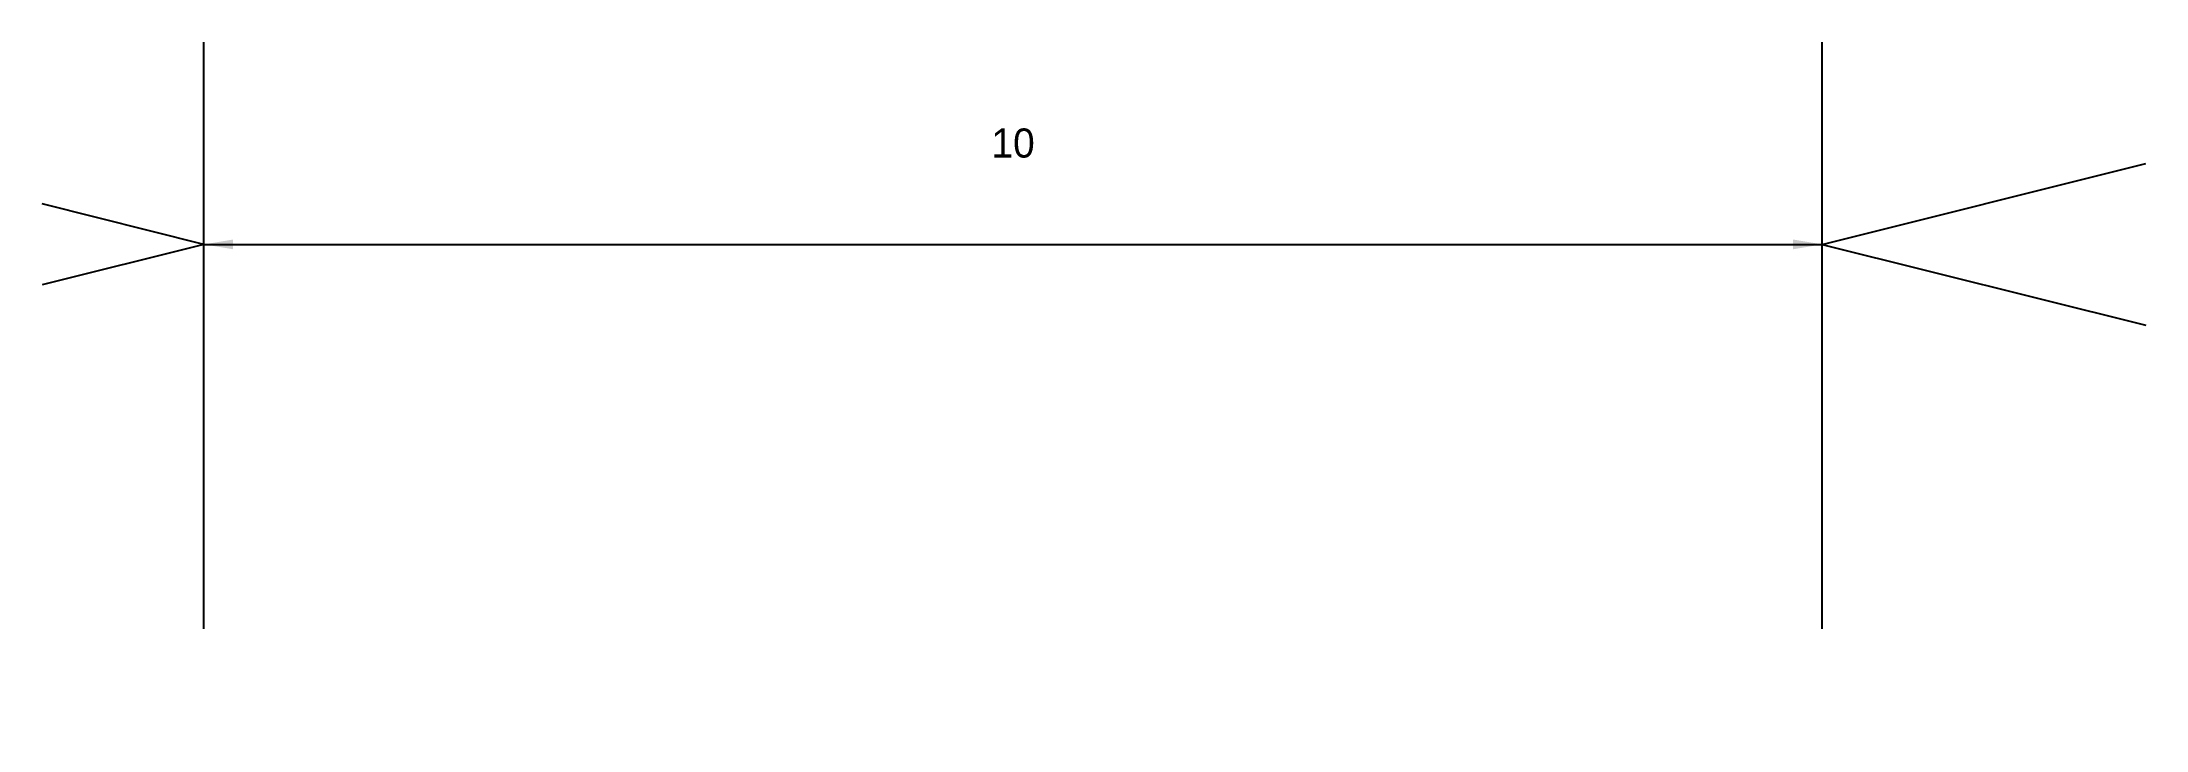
# Model space of a CAD drawing. Extents: x -1 to 12, y 0 to 4.2.
import ezdxf

# ---------------------------------------------------------------- set-up
doc = ezdxf.new("R2010")
doc.units = 0
doc.layers.add('VIPRS_G13', color=7, linetype='Continuous')
doc.dimstyles.get("Standard").update_dxf_attribs({"dimtxt": 0.18, "dimasz": 0.18, "dimexe": 1.25, "dimexo": 0.625, "dimtad": 1, "dimdsep": 46, "dimtxsty": 'Standard', "dimcen": 0.09, "dimadec": 0, "dimazin": 0, "dimtfac": 1, "dimtofl": 0, "dimtmove": 0, "dimatfit": 3, "dimfxl": 1, "dimarcsym": 0})

# ---------------------------------------------------------------- blocks, each defined once
blk = doc.blocks.new('VIPRS_G13_ARROW')
for q in [(-1, 0.25), (-1, -0.25)]:
    blk.add_line((0, 0), q)
blk = doc.blocks.new('*D78')
at = {"color": 0, "lineweight": -2}
for p, q in [((0, 0.625), (0, 4.25)), ((10, 0.625), (10, 4.25)), ((0, 3), (10, 3))]:
    blk.add_line(p, q, dxfattribs=at)
for points in [[(0, 3), (0.18, 3.03), (0.18, 2.97)], [(10, 3), (9.82, 2.97), (9.82, 3.03)]]:
    blk.add_solid(points)
at = {"layer": 'defpoints'}
for p in [(0, 3), (10, 3), (0, 0), (10, 0)]:
    blk.add_point(p, dxfattribs=at)
at = {"xscale": 2, "yscale": 2, "zscale": 2, "rotation": 180}
blk.add_blockref('VIPRS_G13_ARROW', (10, 3), dxfattribs=at)
blk.add_blockref('VIPRS_G13_ARROW', (0, 3))
at = {"insert": (5, 3.625), "char_height": 0.18, "attachment_point": 5}
blk.add_mtext('10', dxfattribs=at)

msp = doc.modelspace()

# ---------------------------------------------------------------- dimensions: what is measured, and where the dimension line sits
at = {"layer": 'VIPRS_G13'}
dim = msp.add_linear_dim(base=(10, 3), p1=(0, 0), p2=(10, 0), dimstyle='Standard', override={"dimpost": '<>'}, dxfattribs=at)
dim.commit()
dim.dimension.update_dxf_attribs({"geometry": '*D78', "text_midpoint": (5, 3.625)})

doc.saveas('drawing.dxf')
